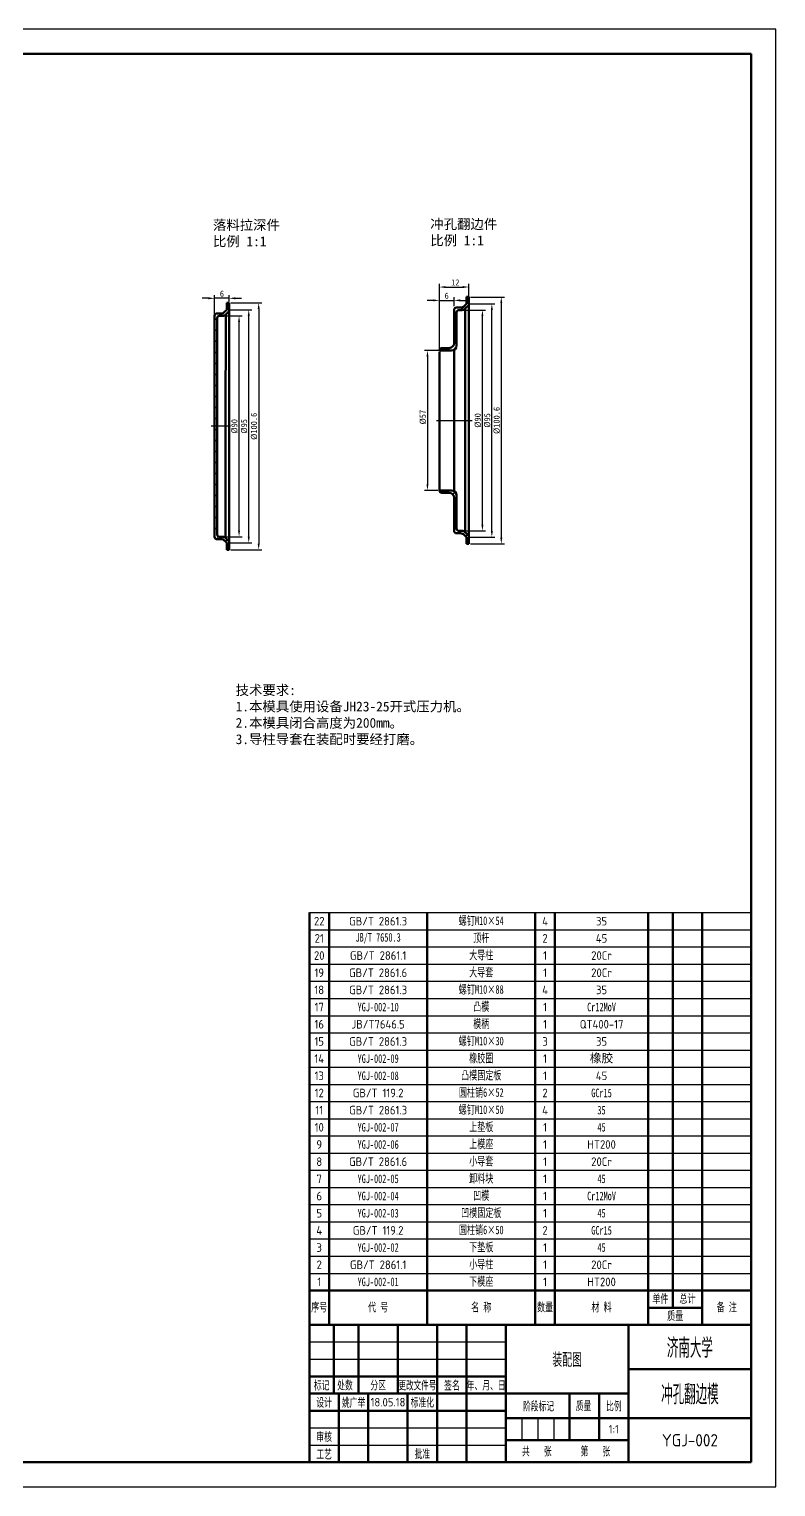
# Model space of a CAD drawing. Header units: millimetres. Extents: x 165 to 1006, y 108 to 702.
# Drawn here: x 702 to 1006, y 108 to 702 of the extents above; entities that cross this region are included whole.
import ezdxf
from ezdxf.enums import TextEntityAlignment as Align

# ---------------------------------------------------------------- set-up
doc = ezdxf.new("R2010")
doc.units = ezdxf.units.MM
doc.linetypes.add('点画线', pattern=[18, 15, -1, 1, -1])
for name, color, linetype in [('剖面线', 3, 'Continuous'), ('文字', 7, 'Continuous'), ('文字 @ 1', 7, 'Continuous'), ('标注', 3, 'Continuous'), ('点画线', 1, '点画线'), ('细实线', 1, 'Continuous'), ('辅助线', 4, 'Continuous')]:
    doc.layers.add(name, color=color, linetype=linetype)
doc.layers.add('粗实线', color=7, linetype='Continuous', lineweight=50)
doc.layers.add('粗实线 @ 1', color=7, linetype='Continuous', lineweight=50)
doc.styles.add('数字', font='isocp.shx')
doc.styles.add('数字直体', font='isocp.shx')
doc.styles.add('汉字长仿宋体', font='hyswlongfangsong.ttf', dxfattribs={"width": 0.67})
doc.styles.add('长仿宋体', font='', dxfattribs={"width": 0.67})
doc.styles.get('长仿宋体').set_extended_font_data('FangSong_GB2312')
doc.dimstyles.new('ISO-25', dxfattribs={"dimtxt": 2.5, "dimasz": 2.5, "dimexe": 1.25, "dimexo": 0.625, "dimtad": 1, "dimdsep": 46, "dimtxsty": 'Standard', "dimcen": 2.5, "dimadec": 0, "dimazin": 0, "dimtfac": 1, "dimtmove": 0, "dimatfit": 3, "dimfxl": 1, "dimarcsym": 0})

# ---------------------------------------------------------------- blocks, each defined once
blk = doc.blocks.new('装订A1(带注释性)')
at = {"layer": '粗实线'}
for p, q in [((0, 574), (-806, 574)), ((0, 0), (0, 574)), ((0, 56), (-180, 56)), ((-180, 56), (-180, 0)), ((-180, 56), (-180, 28)), ((-170, 56), (-170, 28)), ((-160, 56), (-160, 28)), ((-144, 56), (-144, 28)), ((-128, 56), (-128, 0)), ((-116, 56), (-116, 0)), ((-100, 56), (-100, 0)), ((-50, 56), (-50, 0)), ((0, 0), (0, 56)), ((0, 38), (-50, 38)), ((-100, 35), (-180, 35)), ((-50, 28), (-180, 28)), ((-168, 28), (-168, 0)), ((-156, 28), (-156, 0)), ((-140, 28), (-140, 0)), ((-74, 28), (-74, 9)), ((-62, 28), (-62, 9)), ((-100, 21), (-180, 21)), ((0, 18), (-100, 18)), ((-50, 9), (-100, 9)), ((-806, 0), (0, 0)), ((-180, 0), (0, 0))]:
    blk.add_line(p, q, dxfattribs=at)
at = {"layer": '细实线'}
for p, q in [((-100, 49), (-180, 49)), ((-180, 42), (-100, 42)), ((-93.5, 18), (-93.5, 9)), ((-87, 18), (-87, 9)), ((-80.5, 18), (-80.5, 9)), ((-180, 14), (-100, 14)), ((-180, 7), (-100, 7))]:
    blk.add_line(p, q, dxfattribs=at)
at = {"layer": '辅助线'}
for p, q in [((10, 584), (-831, 584)), ((10, -10), (10, 584)), ((-831, -10), (10, -10))]:
    blk.add_line(p, q, dxfattribs=at)
at = {"layer": '文字', "style": '汉字长仿宋体', "width": 0.67}
for s, height, p in [('标记', 3.5, (-175, 31.5)), ('处数', 3.5, (-165.51, 31.5)), ('分区', 3.5, (-152, 31.5)), ('更改文件号', 3.4, (-136, 31.5)), ('签名', 3.5, (-121.94, 31.5)), ('年、月、日', 3.5, (-108, 31.5)), ('设计', 3.5, (-174, 24.5)), ('标准化', 3.5, (-134, 24.54)), ('阶段标记', 3.5, (-86.67, 23)), ('质量', 3.5, (-68.33, 23.13)), ('比例', 3.5, (-56, 23)), ('审核', 3.5, (-174, 10.5)), ('工艺', 3.5, (-174, 3.46)), ('批准', 3.5, (-134, 3.54))]:
    blk.add_text(s, height=height, dxfattribs=at).set_placement(p, align=Align.MIDDLE)
for s, p in [('共    张', (-93.4, 2.77)), ('第    张', (-69.55, 2.77))]:
    blk.add_text(s, height=3.5, dxfattribs=at).set_placement(p)
for tag, height, p in [('单位名称', 7, (-25, 47)), ('图名', 7, (-25, 28)), ('设计者', 3.5, (-162, 24.46)), ('标准化', 3.5, (-122, 24.46)), ('审核者', 3.5, (-162, 10.46)), ('质量', 3.5, (-68, 13.5)), ('工艺者', 3.5, (-162, 3.54)), ('批准者', 3.5, (-122, 3.54))]:
    blk.add_attdef(tag, text='', height=height, dxfattribs=at).set_placement(p, align=Align.MIDDLE)
at = {"layer": '文字', "style": '数字直体'}
for tag, height, p in [('45', 5, (-75, 42)), ('16.10.10', 3.5, (-148, 24.5)), ('16.10.10', 3.5, (-108, 24.5)), ('16.10.10', 3.5, (-148, 10.5)), ('1:1', 3.5, (-56, 13.5)), ('1', 3.5, (-87.01, 4.2)), ('1', 3.5, (-63.1, 4.31)), ('001', 5, (-25, 9)), ('16.10.10', 3.5, (-148, 3.5)), ('16.10.10', 3.5, (-108, 3.57))]:
    blk.add_attdef(tag, text='', height=height, dxfattribs=at).set_placement(p, align=Align.MIDDLE)
blk = doc.blocks.new('*T35')
at = {"layer": '文字', "color": 0, "linetype": 'ByBlock', "lineweight": -2, "transparency": 16777216}
for p, q in [((0, 168), (180, 168)), ((0, 161), (180, 161)), ((0, 154), (180, 154)), ((0, 147), (180, 147)), ((0, 140), (180, 140)), ((0, 133), (180, 133)), ((0, 126), (180, 126)), ((0, 119), (180, 119)), ((0, 112), (180, 112)), ((0, 105), (180, 105)), ((0, 98), (180, 98)), ((0, 91), (180, 91)), ((0, 84), (180, 84)), ((0, 77), (180, 77)), ((0, 70), (180, 70)), ((0, 63), (180, 63)), ((0, 56), (180, 56)), ((0, 49), (180, 49)), ((0, 42), (180, 42)), ((0, 35), (180, 35)), ((0, 28), (180, 28)), ((0, 21), (180, 21))]:
    blk.add_line(p, q, dxfattribs=at)
at = {"layer": '文字', "color": 0, "linetype": 'ByBlock', "lineweight": 50, "transparency": 16777216}
for p, q in [((0, 0), (0, 168)), ((8, 0), (8, 168)), ((48, 0), (48, 168)), ((92, 0), (92, 168)), ((100, 0), (100, 168)), ((138, 0), (138, 168)), ((148, 7), (148, 168)), ((160, 0), (160, 168)), ((180, 0), (180, 168)), ((0, 14), (180, 14)), ((138, 7), (160, 7)), ((0, 0), (180, 0))]:
    blk.add_line(p, q, dxfattribs=at)
at = {"layer": '文字', "color": 0, "transparency": 16777216, "char_height": 3.5, "attachment_point": 5}
for s, insert, width, style in [('{\\fSimSun|b0|i0|c134|p2;螺钉M10×54}', (70, 164.5), 43.88, '长仿宋体'), ('22', (4, 164.5), 7.88, '数字'), ('GB/T 2861.3', (28, 164.5), 39.88, '数字'), ('4', (96, 164.5), 7.88, '数字'), ('35', (119, 164.5), 37.88, '数字'), ('21', (4, 157.5), 7.88, '数字'), ('{\\fFangSong_GB2312|b0|i0|c134|p49;\\W0.67;JB/T 7650.3}', (28, 157.5), 39.88, '数字'), ('{\\fSimSun|b0|i0|c134|p2;顶杆}', (70, 157.5), 43.88, '长仿宋体'), ('2', (96, 157.5), 7.88, '数字'), ('45', (119, 157.5), 37.88, '数字'), ('20', (4, 150.5), 7.88, '数字'), ('GB/T 2861.1', (28, 150.5), 39.88, '数字'), ('{\\fSimSun|b0|i0|c134|p2;大导柱} ', (70, 150.5), 43.88, '长仿宋体'), ('1', (96, 150.5), 7.88, '数字'), ('20Cr', (119, 150.5), 37.88, '数字'), ('19', (4, 143.5), 7.88, '数字'), ('GB/T 2861.6', (28, 143.5), 39.88, '数字'), ('{\\fSimSun|b0|i0|c134|p2;大导套}', (70, 143.5), 43.88, '长仿宋体'), ('1', (96, 143.5), 7.88, '数字'), ('20Cr', (119, 143.5), 37.88, '数字'), ('18', (4, 136.5), 7.88, '数字'), ('GB/T 2861.3', (28, 136.5), 39.88, '数字'), ('{\\fSimSun|b0|i0|c134|p2;螺钉M10×88}', (70, 136.5), 43.88, '长仿宋体'), ('4', (96, 136.5), 7.88, '数字'), ('35', (119, 136.5), 37.88, '数字'), ('17', (4, 129.5), 7.88, '数字'), ('{\\fFangSong_GB2312|b0|i0|c134|p49;\\W0.67;YGJ-002-10}', (28, 129.5), 39.88, '数字'), ('{\\fSimSun|b0|i0|c134|p2;凸模}', (70, 129.5), 43.88, '长仿宋体'), ('1', (96, 129.5), 7.88, '数字'), ('{\\fFangSong_GB2312|b0|i0|c134|p49;\\W0.67;Cr12MoV}', (119, 129.5), 37.88, '数字'), ('{\\fSimSun|b0|i0|c134|p2;模柄}', (70, 122.5), 43.88, '长仿宋体'), ('16', (4, 122.5), 7.88, '数字'), ('JB/T7646.5', (28, 122.5), 39.88, '数字'), ('1', (96, 122.5), 7.88, '数字'), ('QT400-17', (119, 122.5), 37.88, '数字'), ('15', (4, 115.5), 7.88, '数字'), ('GB/T 2861.3', (28, 115.5), 39.88, '数字'), ('{\\fSimSun|b0|i0|c134|p2;螺钉M10×30}', (70, 115.5), 43.88, '长仿宋体'), ('3', (96, 115.5), 7.88, '数字'), ('35', (119, 115.5), 37.88, '数字'), ('14', (4, 108.5), 7.88, '数字'), ('{\\fFangSong_GB2312|b0|i0|c134|p49;\\W0.67;YGJ-002-09}', (28, 108.5), 39.88, '数字'), ('{\\fSimSun|b0|i0|c134|p2;橡胶圈}', (70, 108.5), 43.88, '长仿宋体'), ('1', (96, 108.5), 7.88, '数字'), ('{\\fSimSun|b0|i0|c134|p2;橡胶}', (119, 108.5), 37.88, '数字'), ('13', (4, 101.5), 7.88, '数字'), ('{\\fFangSong_GB2312|b0|i0|c134|p49;\\W0.67;YGJ-002-08}', (28, 101.5), 39.88, '数字'), ('{\\fSimSun|b0|i0|c134|p2;凸模固定板}', (70, 101.5), 43.88, '长仿宋体'), ('1', (96, 101.5), 7.88, '数字'), ('45', (119, 101.5), 37.88, '数字'), ('12', (4, 94.5), 7.88, '数字'), ('GB/T 119.2', (28, 94.5), 39.88, '数字'), ('{\\fSimSun|b0|i0|c134|p2;圆柱销6×52}', (70, 94.5), 43.88, '长仿宋体'), ('2', (96, 94.5), 7.88, '数字'), ('{\\fFangSong_GB2312|b0|i0|c134|p49;\\W0.67;GCr15}', (119, 94.5), 37.88, '数字'), ('11', (4, 87.5), 7.88, '数字'), ('GB/T 2861.3', (28, 87.5), 39.88, '数字'), ('{\\fSimSun|b0|i0|c134|p2;螺钉M10×50}', (70, 87.5), 43.88, '长仿宋体'), ('4', (96, 87.5), 7.88, '数字'), ('35', (119, 87.5), 37.88, '长仿宋体'), ('10', (4, 80.5), 7.88, '数字'), ('YGJ-002-07', (28, 80.5), 39.88, '长仿宋体'), ('{\\fSimSun|b0|i0|c134|p2;上垫板}', (70, 80.5), 43.88, '长仿宋体'), ('1', (96, 80.5), 7.88, '数字'), ('45', (119, 80.5), 37.88, '长仿宋体'), ('9', (4, 73.5), 7.88, '数字'), ('YGJ-002-06', (28, 73.5), 39.88, '长仿宋体'), ('{\\fSimSun|b0|i0|c134|p2;上模座}', (70, 73.5), 43.88, '长仿宋体'), ('1', (96, 73.5), 7.88, '数字'), ('{\\Fisocp|c134;\\W1;HT200}', (119, 73.5), 37.88, '长仿宋体'), ('8', (4, 66.5), 7.88, '数字'), ('GB/T 2861.6', (28, 66.5), 39.88, '数字'), ('{\\fSimSun|b0|i0|c134|p2;小导套}', (70, 66.5), 43.88, '长仿宋体'), ('1', (96, 66.5), 7.88, '数字'), ('{\\Fisocp|c134;\\W1;20Cr}', (119, 66.5), 37.88, '长仿宋体'), ('7', (4, 59.5), 7.88, '数字'), ('YGJ-002-05', (28, 59.5), 39.88, '长仿宋体'), ('{\\fSimSun|b0|i0|c134|p2;卸料块}', (70, 59.5), 43.88, '长仿宋体'), ('1', (96, 59.5), 7.88, '数字'), ('45', (119, 59.5), 37.88, '长仿宋体'), ('6', (4, 52.5), 7.88, '数字'), ('YGJ-002-04', (28, 52.5), 39.88, '长仿宋体'), ('{\\fSimSun|b0|i0|c134|p2;凹模}', (70, 52.5), 43.88, '长仿宋体'), ('1', (96, 52.5), 7.88, '数字'), ('Cr12MoV', (119, 52.5), 37.88, '长仿宋体'), ('{\\fSimSun|b0|i0|c134|p2;凹模固定板}', (70, 45.5), 43.88, '长仿宋体'), ('5', (4, 45.5), 7.88, '数字'), ('YGJ-002-03', (28, 45.5), 39.88, '长仿宋体'), ('1', (96, 45.5), 7.88, '数字'), ('45', (119, 45.5), 37.88, '长仿宋体'), ('4', (4, 38.5), 7.88, '数字'), ('GB/T 119.2', (28, 38.5), 39.88, '数字'), ('{\\fSimSun|b0|i0|c134|p2;圆柱销6×50}', (70, 38.5), 43.88, '长仿宋体'), ('2', (96, 38.5), 7.88, '数字'), ('GCr15', (119, 38.5), 37.88, '长仿宋体'), ('3', (4, 31.5), 7.88, '数字'), ('YGJ-002-02', (28, 31.5), 39.88, '长仿宋体'), ('{\\fSimSun|b0|i0|c134|p2;下垫板}', (70, 31.5), 43.88, '长仿宋体'), ('1', (96, 31.5), 7.88, '数字'), ('45', (119, 31.5), 37.88, '长仿宋体'), ('2', (4, 24.5), 7.88, '数字'), ('GB/T 2861.1', (28, 24.5), 39.88, '数字'), ('{\\fSimSun|b0|i0|c134|p2;小导柱}', (70, 24.5), 43.88, '长仿宋体'), ('1', (96, 24.5), 7.88, '数字'), ('20Cr', (119, 24.5), 37.88, '数字'), ('1', (4, 17.5), 7.88, '数字'), ('YGJ-002-01', (28, 17.5), 39.88, '长仿宋体'), ('{\\fSimSun|b0|i0|c134|p2;下模座}', (70, 17.5), 43.88, '长仿宋体'), ('1', (96, 17.5), 7.88, '数字'), ('HT200', (119, 17.5), 37.88, '数字'), ('单件', (143, 10.5), 9.88, '长仿宋体'), ('总计', (154, 10.5), 11.88, '长仿宋体'), ('序号', (4, 7), 7.88, '长仿宋体'), ('代 号', (28, 7), 39.88, '长仿宋体'), ('名 称', (70, 7), 43.88, '长仿宋体'), ('数量', (96, 7), 7.88, '长仿宋体'), ('材 料', (119, 7), 37.88, '长仿宋体'), ('备 注', (170, 7), 19.88, '长仿宋体'), ('质量', (149, 3.5), 21.88, '长仿宋体')]:
    blk.add_mtext(s, dxfattribs=dict(at, insert=insert, width=width, style=style))
blk = doc.blocks.new('明细表（带注释性）')
blk.add_blockref('*T35', (-180, 0))
blk = doc.blocks.new('*D14')
at = {"layer": 'Defpoints', "color": 0, "transparency": 16777216}
for p in [(870.1, 571.49), (864.25, 514.49), (869.1, 514.49)]:
    blk.add_point(p, dxfattribs=at)
at = {"layer": '标注', "color": 0, "lineweight": -2, "transparency": 16777216}
for p, q in [((869.48, 571.49), (863, 571.49)), ((864.25, 568.99), (864.25, 516.99)), ((868.48, 514.49), (863, 514.49))]:
    blk.add_line(p, q, dxfattribs=at)
at = {"layer": '标注', "color": 0, "transparency": 16777216}
for points in [[(863.84, 568.99), (864.67, 568.99), (864.25, 571.49)], [(863.84, 516.99), (864.67, 516.99), (864.25, 514.49)]]:
    blk.add_solid(points, dxfattribs=at)
at = {"layer": '标注', "color": 0, "transparency": 16777216, "insert": (862.38, 544.33), "char_height": 2.5, "attachment_point": 5, "rotation": 90}
blk.add_mtext('%%C57', dxfattribs=at)
blk = doc.blocks.new('*D15')
at = {"layer": 'Defpoints', "color": 0, "transparency": 16777216}
for p in [(881.1, 597.35), (881.1, 590.49), (869.1, 570.99)]:
    blk.add_point(p, dxfattribs=at)
at = {"layer": '标注', "color": 0, "lineweight": -2, "transparency": 16777216}
for p, q in [((869.1, 571.62), (869.1, 598.6)), ((871.6, 597.35), (878.6, 597.35)), ((881.1, 591.12), (881.1, 598.6))]:
    blk.add_line(p, q, dxfattribs=at)
at = {"layer": '标注', "color": 0, "transparency": 16777216}
for points in [[(871.6, 597.77), (871.6, 596.94), (869.1, 597.35)], [(878.6, 597.77), (878.6, 596.94), (881.1, 597.35)]]:
    blk.add_solid(points, dxfattribs=at)
at = {"layer": '标注', "color": 0, "transparency": 16777216, "insert": (875.6, 599.23), "char_height": 2.5, "attachment_point": 5}
blk.add_mtext('12', dxfattribs=at)
blk = doc.blocks.new('*D16')
at = {"layer": 'Defpoints', "color": 0, "transparency": 16777216}
for p in [(875.1, 591.91), (875.1, 588.99), (869.1, 571.49)]:
    blk.add_point(p, dxfattribs=at)
at = {"layer": '标注', "color": 0, "lineweight": -2, "transparency": 16777216}
for p, q in [((866.6, 591.91), (864.1, 591.91)), ((869.1, 572.12), (869.1, 593.16)), ((869.1, 591.91), (875.1, 591.91)), ((875.1, 589.62), (875.1, 593.16)), ((877.6, 591.91), (880.1, 591.91))]:
    blk.add_line(p, q, dxfattribs=at)
at = {"layer": '标注', "color": 0, "transparency": 16777216}
for points in [[(866.6, 592.33), (866.6, 591.5), (869.1, 591.91)], [(877.6, 592.33), (877.6, 591.5), (875.1, 591.91)]]:
    blk.add_solid(points, dxfattribs=at)
at = {"layer": '标注', "color": 0, "transparency": 16777216, "insert": (872.1, 593.79), "char_height": 2.5, "attachment_point": 5}
blk.add_mtext('6', dxfattribs=at)
blk = doc.blocks.new('*D18')
at = {"layer": 'Defpoints', "color": 0, "ltscale": 0.05, "transparency": 16777216}
for p in [(878.28, 587.99), (886.65, 587.99), (878.28, 497.99)]:
    blk.add_point(p, dxfattribs=at)
at = {"layer": '标注', "color": 0, "lineweight": -2, "ltscale": 0.05, "transparency": 16777216}
for p, q in [((878.91, 587.99), (887.9, 587.99)), ((886.65, 500.49), (886.65, 585.49)), ((878.91, 497.99), (887.9, 497.99))]:
    blk.add_line(p, q, dxfattribs=at)
at = {"layer": '标注', "color": 0, "ltscale": 0.05, "transparency": 16777216}
for points in [[(886.23, 585.49), (887.06, 585.49), (886.65, 587.99)], [(886.23, 500.49), (887.06, 500.49), (886.65, 497.99)]]:
    blk.add_solid(points, dxfattribs=at)
at = {"layer": '标注', "color": 0, "ltscale": 0.05, "transparency": 16777216, "insert": (884.77, 542.99), "char_height": 2.5, "attachment_point": 5, "rotation": 90}
blk.add_mtext('%%C90', dxfattribs=at)
blk = doc.blocks.new('*D17')
at = {"layer": 'Defpoints', "color": 0, "ltscale": 0.05, "transparency": 16777216}
for p in [(880.1, 590.49), (890.49, 590.49), (880.1, 495.49)]:
    blk.add_point(p, dxfattribs=at)
at = {"layer": '标注', "color": 0, "lineweight": -2, "ltscale": 0.05, "transparency": 16777216}
for p, q in [((880.73, 590.49), (891.74, 590.49)), ((890.49, 497.99), (890.49, 587.99)), ((880.73, 495.49), (891.74, 495.49))]:
    blk.add_line(p, q, dxfattribs=at)
at = {"layer": '标注', "color": 0, "ltscale": 0.05, "transparency": 16777216}
for points in [[(890.07, 587.99), (890.91, 587.99), (890.49, 590.49)], [(890.07, 497.99), (890.91, 497.99), (890.49, 495.49)]]:
    blk.add_solid(points, dxfattribs=at)
at = {"layer": '标注', "color": 0, "ltscale": 0.05, "transparency": 16777216, "insert": (888.62, 542.99), "char_height": 2.5, "attachment_point": 5, "rotation": 90}
blk.add_mtext('%%C95', dxfattribs=at)
blk = doc.blocks.new('*D19')
at = {"layer": 'Defpoints', "color": 0, "transparency": 16777216}
for p in [(881.1, 593.29), (881.1, 492.69), (894.33, 492.69)]:
    blk.add_point(p, dxfattribs=at)
at = {"layer": '标注', "color": 0, "lineweight": -2, "transparency": 16777216}
for p, q in [((881.73, 593.29), (895.58, 593.29)), ((894.33, 590.79), (894.33, 495.19)), ((881.73, 492.69), (895.58, 492.69))]:
    blk.add_line(p, q, dxfattribs=at)
at = {"layer": '标注', "color": 0, "transparency": 16777216}
for points in [[(893.92, 590.79), (894.75, 590.79), (894.33, 593.29)], [(893.92, 495.19), (894.75, 495.19), (894.33, 492.69)]]:
    blk.add_solid(points, dxfattribs=at)
at = {"layer": '标注', "color": 0, "transparency": 16777216, "insert": (892.46, 542.99), "char_height": 2.5, "attachment_point": 5, "rotation": 90}
blk.add_mtext('%%C100.6', dxfattribs=at)
blk = doc.blocks.new('*D22')
at = {"layer": 'Defpoints', "color": 0, "ltscale": 0.05, "transparency": 16777216}
for p in [(780.73, 585.6), (787.51, 585.6), (780.73, 495.6)]:
    blk.add_point(p, dxfattribs=at)
at = {"layer": '标注', "color": 0, "lineweight": -2, "ltscale": 0.05, "transparency": 16777216}
for p, q in [((781.35, 585.6), (788.76, 585.6)), ((787.51, 498.1), (787.51, 583.1)), ((781.35, 495.6), (788.76, 495.6))]:
    blk.add_line(p, q, dxfattribs=at)
at = {"layer": '标注', "color": 0, "ltscale": 0.05, "transparency": 16777216}
for points in [[(787.1, 583.1), (787.93, 583.1), (787.51, 585.6)], [(787.1, 498.1), (787.93, 498.1), (787.51, 495.6)]]:
    blk.add_solid(points, dxfattribs=at)
at = {"layer": '标注', "color": 0, "ltscale": 0.05, "transparency": 16777216, "insert": (785.64, 540.6), "char_height": 2.5, "attachment_point": 5, "rotation": 90}
blk.add_mtext('%%C90', dxfattribs=at)
blk = doc.blocks.new('*D21')
at = {"layer": 'Defpoints', "color": 0, "ltscale": 0.05, "transparency": 16777216}
for p in [(782.54, 588.1), (791.46, 588.1), (782.54, 493.1)]:
    blk.add_point(p, dxfattribs=at)
at = {"layer": '标注', "color": 0, "lineweight": -2, "ltscale": 0.05, "transparency": 16777216}
for p, q in [((783.17, 588.1), (792.71, 588.1)), ((791.46, 495.6), (791.46, 585.6)), ((783.17, 493.1), (792.71, 493.1))]:
    blk.add_line(p, q, dxfattribs=at)
at = {"layer": '标注', "color": 0, "ltscale": 0.05, "transparency": 16777216}
for points in [[(791.05, 585.6), (791.88, 585.6), (791.46, 588.1)], [(791.05, 495.6), (791.88, 495.6), (791.46, 493.1)]]:
    blk.add_solid(points, dxfattribs=at)
at = {"layer": '标注', "color": 0, "ltscale": 0.05, "transparency": 16777216, "insert": (789.59, 540.6), "char_height": 2.5, "attachment_point": 5, "rotation": 90}
blk.add_mtext('%%C95', dxfattribs=at)
blk = doc.blocks.new('*D23')
at = {"layer": 'Defpoints', "color": 0, "transparency": 16777216}
for p in [(777.55, 592.76), (783.54, 590.9), (777.55, 585.6)]:
    blk.add_point(p, dxfattribs=at)
at = {"layer": '标注', "color": 0, "lineweight": -2, "transparency": 16777216}
for p, q in [((777.55, 586.22), (777.55, 594.01)), ((783.54, 591.52), (783.54, 594.01)), ((775.05, 592.76), (772.55, 592.76)), ((783.54, 592.76), (777.55, 592.76)), ((786.04, 592.76), (788.54, 592.76))]:
    blk.add_line(p, q, dxfattribs=at)
at = {"layer": '标注', "color": 0, "transparency": 16777216}
for points in [[(775.05, 593.18), (775.05, 592.34), (777.55, 592.76)], [(786.04, 593.18), (786.04, 592.34), (783.54, 592.76)]]:
    blk.add_solid(points, dxfattribs=at)
at = {"layer": '标注', "color": 0, "transparency": 16777216, "insert": (780.54, 594.63), "char_height": 2.5, "attachment_point": 5}
blk.add_mtext('6', dxfattribs=at)
blk = doc.blocks.new('*D24')
at = {"layer": 'Defpoints', "color": 0, "transparency": 16777216}
for p in [(783.54, 590.9), (783.54, 490.3), (795.5, 490.3)]:
    blk.add_point(p, dxfattribs=at)
at = {"layer": '标注', "color": 0, "lineweight": -2, "transparency": 16777216}
for p, q in [((784.17, 590.9), (796.75, 590.9)), ((795.5, 588.4), (795.5, 492.8)), ((784.17, 490.3), (796.75, 490.3))]:
    blk.add_line(p, q, dxfattribs=at)
at = {"layer": '标注', "color": 0, "transparency": 16777216}
for points in [[(795.08, 588.4), (795.92, 588.4), (795.5, 590.9)], [(795.08, 492.8), (795.92, 492.8), (795.5, 490.3)]]:
    blk.add_solid(points, dxfattribs=at)
at = {"layer": '标注', "color": 0, "transparency": 16777216, "insert": (793.62, 540.6), "char_height": 2.5, "attachment_point": 5, "rotation": 90}
blk.add_mtext('%%C100.6', dxfattribs=at)

msp = doc.modelspace()

# ---------------------------------------------------------------- hatches: boundary and pattern name
at = {"layer": '剖面线'}
h = msp.add_hatch(dxfattribs=at)
h.set_pattern_fill('ANSI31', color=256)
h.set_pattern_definition([(45, (-987.7266, -63.475), (-2.245064, 2.245064), [])])
h.paths.add_polyline_path([(777.546, 509.096), (777.546, 500.096), (777.546, 495.596, 0.4142136), (778.546, 494.596), (780.217, 494.596, -0.1990802), (781.632, 494.009), (782.544, 493.096), (782.544, 490.296), (783.544, 490.296), (783.546, 493.626), (782.13, 495.02, 0.1969507), (780.727, 495.596), (779.546, 495.596, -0.4142136), (778.546, 496.596), (778.546, 584.596, -0.4142136), (779.546, 585.596), (780.727, 585.596, 0.1969507), (782.13, 586.171), (783.546, 587.566), (783.544, 590.896), (782.544, 590.896), (782.544, 588.096), (781.632, 587.182, -0.1990802), (780.217, 586.596), (778.546, 586.596, 0.4142136), (777.546, 585.596), (777.546, 581.096), (777.546, 572.096)])
at = {"layer": '剖面线', "ltscale": 0.02}
h = msp.add_hatch(dxfattribs=at)
h.set_pattern_fill('ANSI31', color=256)
h.set_pattern_definition([(45, (20.2928, 0), (-2.245064, 2.245064), [])])
h.paths.add_polyline_path([(876.102, 573.493), (876.102, 586.993, -0.4142136), (877.102, 587.993), (878.283, 587.993, 0.1969507), (879.686, 588.568), (881.1, 589.961), (881.1, 593.293), (880.1, 593.293), (880.1, 590.493), (879.188, 589.58, -0.1990802), (877.773, 588.993), (876.102, 588.993, 0.4142136), (875.102, 587.993), (875.102, 583.493), (875.102, 574.493, -0.4142136), (873.102, 572.493), (870.102, 572.493, 0.4142136), (869.102, 571.493), (870.102, 571.493), (874.102, 571.493, 0.4142136)])
h.paths.add_polyline_path([(876.102, 512.493, 0.4142136), (874.102, 514.493), (870.102, 514.493), (869.102, 514.493, 0.4142136), (870.102, 513.493), (873.102, 513.493, -0.4142136), (875.102, 511.493), (875.102, 502.493), (875.102, 497.993, 0.4142136), (876.102, 496.993), (877.773, 496.993, -0.1990802), (879.188, 496.406), (880.1, 495.493), (880.1, 492.693), (881.1, 492.693), (881.1, 496.025), (879.686, 497.418, 0.1969507), (878.283, 497.993), (877.102, 497.993, -0.4142136), (876.102, 498.993)])

# ---------------------------------------------------------------- linework, layer by layer
at = {"layer": '标注'}
msp.add_line((782.544, 590.896), (783.544, 590.896), dxfattribs=at)
at = {"layer": '点画线'}
for p, q in [((784.065, 540.596), (776.149, 540.596)), ((867.991, 542.993), (882.502, 542.993))]:
    msp.add_line(p, q, dxfattribs=at)
at = {"layer": '粗实线', "ltscale": 0.05}
for p, q in [((781.632, 587.182), (782.544, 588.096)), ((876.102, 588.993), (877.773, 588.993)), ((879.188, 589.58), (880.1, 590.493)), ((879.686, 588.568), (881.1, 589.961)), ((777.546, 581.096), (777.546, 585.596)), ((778.546, 586.596), (780.217, 586.596)), ((779.546, 585.596), (780.727, 585.596)), ((782.13, 586.171), (783.546, 587.566)), ((783.546, 540.596), (783.546, 587.566)), ((875.102, 583.493), (875.102, 587.993)), ((875.102, 574.493), (875.102, 583.493)), ((877.102, 587.993), (878.283, 587.993)), ((777.546, 572.096), (777.546, 581.096)), ((870.102, 571.493), (869.102, 571.493)), ((870.102, 572.493), (873.102, 572.493)), ((875.102, 571.761), (875.102, 514.225)), ((783.546, 540.596), (783.546, 493.626)), ((870.102, 514.493), (869.102, 514.493)), ((870.102, 513.493), (873.102, 513.493)), ((875.102, 511.493), (875.102, 502.493)), ((777.546, 509.096), (777.546, 500.096)), ((777.546, 500.096), (777.546, 495.596)), ((875.102, 502.493), (875.102, 497.993)), ((778.546, 494.596), (780.217, 494.596)), ((779.546, 495.596), (780.727, 495.596)), ((781.632, 494.009), (782.544, 493.096)), ((782.13, 495.02), (783.546, 493.626)), ((876.102, 496.993), (877.773, 496.993)), ((877.102, 497.993), (878.283, 497.993)), ((879.188, 496.406), (880.1, 495.493)), ((879.686, 497.418), (881.1, 496.025))]:
    msp.add_line(p, q, dxfattribs=at)
at = {"layer": '粗实线'}
for p, q in [((782.544, 588.096), (782.544, 590.896)), ((782.544, 590.896), (783.544, 590.896)), ((783.544, 590.896), (783.546, 587.566)), ((879.602, 542.993), (879.686, 588.568)), ((880.1, 590.493), (880.1, 593.293)), ((880.1, 593.293), (881.1, 593.293)), ((881.1, 593.293), (881.1, 589.961)), ((881.1, 589.961), (881.1, 496.025)), ((778.546, 584.596), (778.546, 496.596)), ((782.046, 540.596), (782.13, 586.171)), ((876.102, 586.993), (876.102, 573.493)), ((777.546, 572.096), (777.546, 509.096)), ((869.102, 542.993), (869.102, 570.993)), ((870.102, 571.493), (874.102, 571.493)), ((782.046, 540.596), (782.046, 495.047)), ((869.102, 542.993), (869.102, 514.993)), ((879.602, 542.993), (879.602, 497.501)), ((869.102, 514.493), (869.102, 514.993)), ((870.102, 514.493), (874.102, 514.493)), ((876.102, 512.493), (876.102, 498.993)), ((782.544, 493.096), (782.544, 490.296)), ((783.544, 490.296), (783.546, 493.626)), ((880.1, 495.493), (880.1, 492.693)), ((881.1, 492.693), (881.1, 496.025)), ((782.544, 490.296), (783.544, 490.296)), ((880.1, 492.693), (881.1, 492.693))]:
    msp.add_line(p, q, dxfattribs=at)
at = {"layer": '粗实线', "ltscale": 0.05}
for centre, radius, start, end in [((876.102, 587.993), 1, 90, 180), ((877.773, 590.993), 2, 270, 315.037005), ((878.283, 589.993), 2, 270, 314.567369), ((778.546, 585.596), 1, 90, 180), ((779.546, 584.596), 1, 90, 180), ((780.217, 588.596), 2, 270, 315.037005), ((780.727, 587.596), 2, 270, 314.567369), ((877.102, 586.993), 1, 90, 180), ((870.102, 571.493), 1, 90, 180), ((873.102, 574.493), 2, 270, 0), ((870.102, 514.493), 1, 180, 270), ((873.102, 511.493), 2, 0, 90), ((877.102, 498.993), 1, 180, 270), ((778.546, 495.596), 1, 180, 270), ((779.546, 496.596), 1, 180, 270), ((780.217, 492.596), 2, 44.962995, 90), ((780.727, 493.596), 2, 45.432631, 90), ((876.102, 497.993), 1, 180, 270), ((877.773, 494.993), 2, 44.962995, 90), ((878.283, 495.993), 2, 45.432631, 90)]:
    msp.add_arc(centre, radius, start, end, dxfattribs=at)
at = {"layer": '粗实线'}
for centre, start, end in [((874.102, 573.493), 270, 0), ((874.102, 512.493), 360, 90)]:
    msp.add_arc(centre, 2, start, end, dxfattribs=at)

# ---------------------------------------------------------------- block references
at = {"layer": '文字 @ 1'}
msp.add_blockref('明细表（带注释性）', (996.171, 174.437), dxfattribs=at)
at = {"layer": '粗实线 @ 1'}
ref = msp.add_blockref('装订A1(带注释性)', (996.171, 118.437), dxfattribs=at)
ref.add_attrib('设计者', '姚广举', dxfattribs={"layer": '文字', "height": 3.5, "style": '汉字长仿宋体', "width": 0.67}).set_placement((834.171, 142.901), align=Align.MIDDLE)
ref.add_attrib('16.10.10', '18.05.18', dxfattribs={"layer": '文字', "height": 3.5, "style": '数字直体'}).set_placement((848.171, 142.937), align=Align.MIDDLE)
ref.add_attrib('1:1', '1:1', dxfattribs={"layer": '文字', "height": 3.5, "style": '数字直体'}).set_placement((940.171, 131.937), align=Align.MIDDLE)
ref.add_attrib('单位名称', '济南大学', dxfattribs={"layer": '文字', "height": 7, "style": '汉字长仿宋体', "width": 0.67}).set_placement((971.171, 165.437), align=Align.MIDDLE)
ref.add_attrib('图名', '冲孔翻边模', dxfattribs={"layer": '文字', "height": 7, "style": '汉字长仿宋体', "width": 0.67}).set_placement((971.171, 146.437), align=Align.MIDDLE)
ref.add_attrib('001', 'YGJ-002', dxfattribs={"layer": '文字', "height": 5, "style": '数字直体'}).set_placement((971.171, 127.437), align=Align.MIDDLE)
ref.add_attrib('45', '装配图', dxfattribs={"layer": '文字', "height": 5, "style": '汉字长仿宋体', "width": 0.67}).set_placement((921.171, 160.437), align=Align.MIDDLE)

# ---------------------------------------------------------------- texts
at = {"layer": '文字', "char_height": 4, "attachment_point": 1}
for s, width, insert in [('{\\fSimSun|b0|i0|c134|p2;落料拉深件\\P比例 1:1}', 32.21803, (776.89, 624.648)), ('{\\fSimSun|b0|i0|c134|p2;冲孔翻边件\\P比例 1:1}', 32.21803, (865.424, 625.012)), ('{\\fSimSun|b0|i0|c134|p2;技术要求:\\P1.本模具使用设备JH23-25开式压力机。\\P2.本模具闭合高度为200mm。\\P3.导柱导套在装配时要经打磨。}', 100.98425, (786.122, 435.095))]:
    msp.add_mtext_dynamic_manual_height_columns(s, width=width, gutter_width=12.5, heights=[0], dxfattribs=dict(at, insert=insert))

# ---------------------------------------------------------------- dimensions: what is measured, and where the dimension line sits
at = {"layer": '标注'}
for base, p1, p2, picture, middle in [((881.102, 597.355), (869.102, 570.993), (881.102, 590.493), '*D15', (875.602, 597.355)), ((875.102, 591.912), (869.102, 571.493), (875.102, 588.993), '*D16', (872.102, 591.912))]:
    dim = msp.add_linear_dim(base=base, p1=p1, p2=p2, dimstyle='ISO-25', dxfattribs=at)
    dim.commit()
    dim.dimension.update_dxf_attribs({"geometry": picture, "text_midpoint": middle, "dimtype": 160})
dim = msp.add_linear_dim(base=(777.546, 592.759), p1=(783.544, 590.896), p2=(777.546, 585.596), dimstyle='ISO-25', dxfattribs=at)
dim.commit()
dim.dimension.update_dxf_attribs({"geometry": '*D23', "text_midpoint": (780.545, 594.634)})
at = {"layer": '标注', "ltscale": 0.05}
for base, p1, p2, text, picture, middle in [((791.464, 588.096), (782.544, 493.096), (782.544, 588.096), '%%C95', '*D21', (791.464, 540.596)), ((890.49, 590.493), (880.1, 495.493), (880.1, 590.493), '%%C95', '*D17', (890.49, 542.993)), ((787.512, 585.596), (780.727, 495.596), (780.727, 585.596), '%%C<>', '*D22', (787.512, 540.596)), ((886.648, 587.993), (878.283, 497.993), (878.283, 587.993), '%%C<>', '*D18', (886.648, 542.993))]:
    dim = msp.add_linear_dim(base=base, p1=p1, p2=p2, angle=90, text=text, dimstyle='ISO-25', dxfattribs=at)
    dim.commit()
    dim.dimension.update_dxf_attribs({"geometry": picture, "text_midpoint": middle, "dimtype": 160})
at = {"layer": '标注'}
dim = msp.add_linear_dim(base=(795.498, 490.296), p1=(783.544, 590.896), p2=(783.544, 490.296), angle=90, text='%%C100.6', dimstyle='ISO-25', dxfattribs=at)
dim.commit()
dim.dimension.update_dxf_attribs({"geometry": '*D24', "text_midpoint": (793.623, 540.596)})
for base, p1, p2, picture, middle in [((894.333, 492.693), (881.1, 593.293), (881.1, 492.693), '*D19', (894.333, 542.993)), ((864.254, 514.493), (870.102, 571.493), (869.102, 514.493), '*D14', (864.254, 544.331))]:
    dim = msp.add_linear_dim(base=base, p1=p1, p2=p2, angle=90, text='%%C<>', dimstyle='ISO-25', dxfattribs=at)
    dim.commit()
    dim.dimension.update_dxf_attribs({"geometry": picture, "text_midpoint": middle, "dimtype": 160})

doc.saveas('drawing.dxf')
